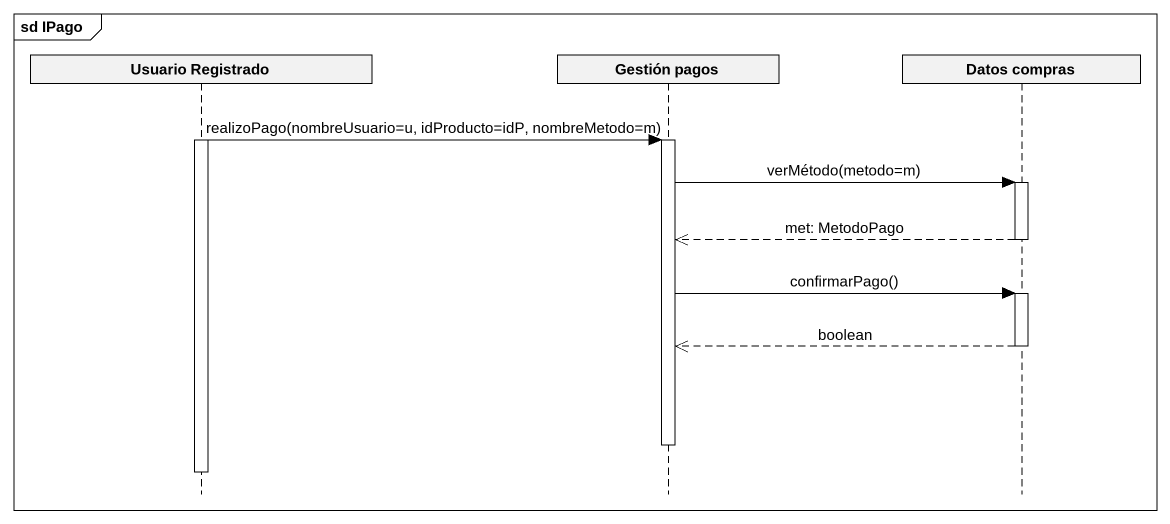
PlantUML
@startuml
mainframe sd IPago
hide footbox
participant "Usuario Registrado" as Usuario_Registrado
participant "Gestión pagos" as Gestión_pagos
participant "Datos compras" as Datos_compras

activate Usuario_Registrado
Usuario_Registrado -> Gestión_pagos : realizoPago(nombreUsuario=u, idProducto=idP, nombreMetodo=m)
activate Gestión_pagos
Gestión_pagos -> Datos_compras : verMétodo(metodo=m)
activate Datos_compras
Datos_compras -->> Gestión_pagos : met: MetodoPago
deactivate Datos_compras
Gestión_pagos -> Datos_compras : confirmarPago()
activate Datos_compras
Datos_compras -->> Gestión_pagos : boolean
deactivate Datos_compras
deactivate Gestión_pagos
deactivate Usuario_Registrado
@enduml
